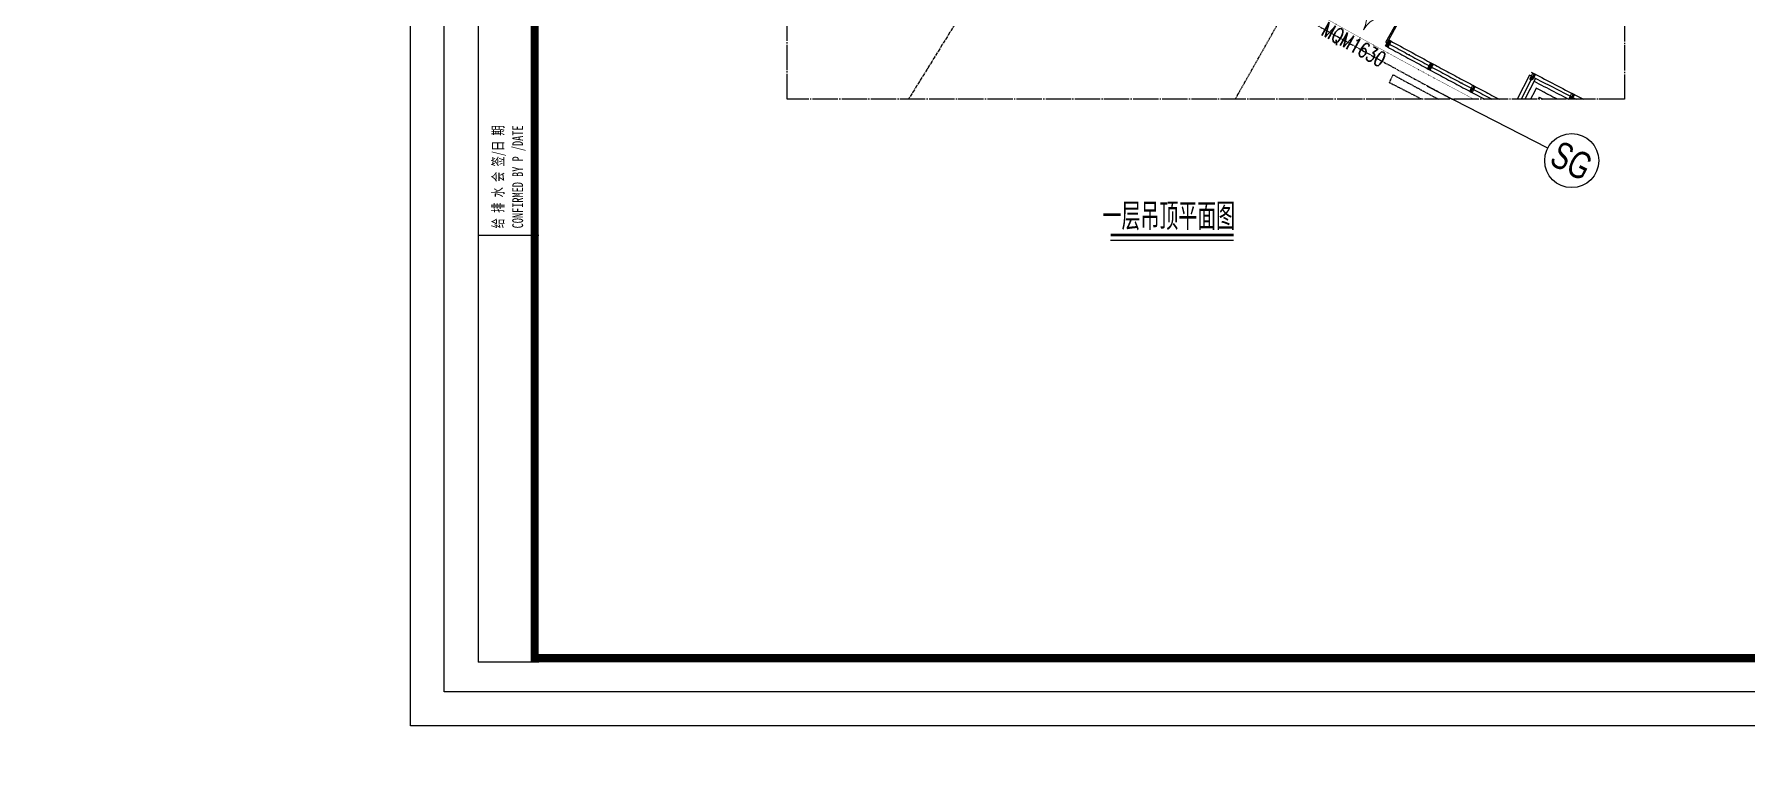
# Model space of a CAD drawing. Extents: x -8792 to 174344, y -43961 to 62816.
# Drawn here: x -8792 to 41900, y 349 to 21894 of the extents above; entities that cross this region are included whole.
import ezdxf
from ezdxf.enums import TextEntityAlignment as Align
from ezdxf.xclip import XClip

# ---------------------------------------------------------------- set-up
doc = ezdxf.new("R2010")
doc.units = 0
doc.header["$LTSCALE"] = 50
doc.header["$XCLIPFRAME"] = 0
for name, pattern in [('CENTER2', [28.575, 19.05, -3.175, 3.175, -3.175]), ('DASH', [0.35, 0.25, -0.1]), ('DOT2', [0.125, 0, -0.125]), ('JIS_08_15', [17.25, 15, -0.75, 0.75, -0.75])]:
    doc.linetypes.add(name, pattern=pattern)
for name, color, linetype in [('#分隔线', 1, 'JIS_08_15'), ('#幕墙线-平面', 7, 'Continuous'), ('#标注', 1, 'Continuous'), ('#轴线', 1, 'CENTER2'), ('1-WIN-1', 3, 'Continuous'), ('2017_11-sheet-L2$0$C-SHET-TTLB', 11, 'Continuous'), ('A-FLOR-OTLN', 4, 'DOT2'), ('A-GLASS', 140, 'Continuous'), ('A-STRS', 50, 'Continuous'), ('A-WALL-E', 7, 'Continuous'), ('C-SHET-SHBD', 11, 'Continuous'), ('C-SHET-TTLB', 11, 'Continuous'), ('DIM', 173, 'Continuous'), ('DIM_SYMB', 3, 'Continuous'), ('I—平面—文字', 40, 'Continuous'), ('L立面-细线', 5, 'Continuous'), ('TK', 7, 'Continuous'), ('WALL', 5, 'Continuous'), ('WINDOW', 5, 'Continuous'), ('WINDOW_TEXT', 7, 'Continuous'), ('WZ', 7, 'Continuous'), ('吊顶', 7, 'Continuous'), ('外轮廓', 6, 'Continuous'), ('建-消防-防火分区填充', 9, 'Continuous'), ('通-图框-文字', 4, 'Continuous')]:
    doc.layers.add(name, color=color, linetype=linetype)
doc.styles.add('2017_11-sheet-L2$0$SHEET-ECADI', font='', dxfattribs={"width": 0.7})
doc.styles.add('_TCH_WINDOW', font='SIMPLEX', dxfattribs={"height": 3.5, "bigfont": 'GBCBIG'})
doc.styles.add('JHZX', font='jrs.shx', dxfattribs={"width": 0.6, "bigfont": 'jhz.shx'})
doc.styles.add('XD-2008', font='xd-hzs.shx', dxfattribs={"width": 0.7, "bigfont": 'xd-hztxt.shx'})
doc.styles.add('XD2008', font='@1romans.shx', dxfattribs={"width": 0.7, "bigfont": '!hztxt.shx'})
doc.styles.add('图纸文字', font='txt.shx', dxfattribs={"width": 0.7, "bigfont": 'HZTXT.shx'})
doc.styles.add('幼圆', font='')
doc.styles.get('2017_11-sheet-L2$0$SHEET-ECADI').set_extended_font_data('SimHei')
doc.styles.get('幼圆').set_extended_font_data('YouYuan')

# ---------------------------------------------------------------- blocks, each defined once
blk = doc.blocks.new('A3文本框')
at = {"layer": 'Defpoints', "ltscale": 500}
blk.add_lwpolyline([(10, -10), (-420, -10), (-420, 297), (10, 297)], close=True, dxfattribs=at)
at = {"layer": 'C-SHET-SHBD', "style": 'XD2008', "width": 0.7}
for tag, height, p in [('子项名称', 4.5, (-37.49, 35.41)), ('图名', 4.5, (-37.49, 24.27)), ('比例', 3, (-56.3, 8.25)), ('MQJD-01', 3, (-13.24, 2.27))]:
    blk.add_attdef(tag, text='', height=height, dxfattribs=at).set_placement(p, align=Align.CENTER)
blk = doc.blocks.new('A$C99cbe334')
at = {"layer": 'A-STRS'}
for p, q in [((4746, -7923), (3583, -10190)), ((4819, -7913), (3625, -10240)), ((3801, -7985), (3920, -8046)), ((3945, -8059), (4066, -8121)), ((4438, -7975), (4661, -8089)), ((2842, -8217), (2451, -8979)), ((2916, -8205), (2493, -9028)), ((2779, -8472), (4113, -9157)), ((2916, -8205), (4250, -8890)), ((3415, -8125), (4387, -8623)), ((4100, -8139), (4524, -8356)), ((-1490, -10247), (2451, -8979)), ((-1471, -10304), (2493, -9028)), ((2241, -9109), (2682, -10480)), ((2505, -9006), (3839, -9691)), ((2642, -8739), (3976, -9424)), ((813, -9569), (1254, -10940)), ((1099, -9477), (1540, -10848)), ((1384, -9385), (1826, -10756)), ((1670, -9293), (2111, -10664)), ((1956, -9201), (2397, -10572)), ((-900, -10120), (-459, -11491)), ((-615, -10028), (-174, -11399)), ((-329, -9936), (112, -11307)), ((-43, -9844), (398, -11215)), ((242, -9753), (683, -11123)), ((528, -9661), (969, -11031)), ((528, -9661), (969, -11031)), ((-1490, -10247), (-1030, -11675)), ((-1186, -10212), (-745, -11583)), ((-1030, -11675), (3583, -10190)), ((-1012, -11732), (3625, -10240)), ((-1030, -11675), (-1012, -11732))]:
    blk.add_line(p, q, dxfattribs=at)
at = {"layer": 'DIM_SYMB'}
blk.add_lwpolyline([(2842, -8217), (3751, -8070), (3814, -7741), (4024, -8345), (4084, -8016), (4993, -7870)], dxfattribs=at)
blk.add_lwpolyline([(-1260, -10961, 0, 0, 0), (3057, -9572, 0, 0, 0), (3583, -8548, 0, 120, 0), (3405, -8894, 0, 0, 0)], format="xyseb", dxfattribs=at)
at = {"layer": '外轮廓', "color": 3, "linetype": 'DASH', "ltscale": 2}
for p, q in [((2170, -3087), (2054, -3313)), ((2054, -3313), (6111, -5394)), ((1315, -4754), (-986, -9238)), ((1315, -4754), (3930, -6096)), ((6111, -5394), (4828, -7896)), ((3930, -6096), (2856, -8190)), ((-986, -9238), (3195, -11384))]:
    blk.add_line(p, q, dxfattribs=at)
blk.add_arc((103835, 184084), 213000, 241.4908, 242.75517, dxfattribs=at)
at = {"layer": 'I—平面—文字', "style": '幼圆'}
for s, rotation, p in [('上', 328.2308, (-1891, -10942)), ('上', 328.3115, (-1878, -10944)), ('38步', 328.2308, (-2235, -11550)), ('38步', 328.3115, (-2221, -11552))]:
    blk.add_text(s, height=350, rotation=rotation, dxfattribs=at).set_placement(p)
blk = doc.blocks.new('$DorLib2D$00000002')
at = {"layer": '1-WIN-1'}
for p, q in [((-0.5, 0), (-0.5, 0.4875)), ((-0.475, 0.4875), (-0.5, 0.4875)), ((-0.475, 0), (-0.475, 0.4875)), ((0.475, 0), (0.475, 0.4875)), ((0.475, 0.4875), (0.5, 0.4875)), ((0.5, 0), (0.5, 0.4875)), ((-0.5, 0), (-0.475, 0)), ((0.5, 0), (0.475, 0))]:
    blk.add_line(p, q, dxfattribs=at)
at = {"layer": '1-WIN-1', "lineweight": 13}
for centre, start, end in [((-0.4875, 0), 0, 88.53072), ((0.4875, 0), 91.46928, 180)]:
    blk.add_arc(centre, 0.4875, start, end, dxfattribs=at)
blk = doc.blocks.new('A$Cbd8d7c8c')
at = {"color": 8}
for p, q in [((51450, -56673), (51616, -56536)), ((51581, -56516), (51485, -56692)), ((52694, -57351), (52859, -57213)), ((52824, -57194), (52729, -57370)), ((55723, -57658), (55886, -57517)), ((55850, -57499), (55758, -57676)), ((53943, -58019), (54107, -57880)), ((54072, -57861), (53978, -58038)), ((56877, -58257), (57040, -58116)), ((57004, -58097), (56912, -58275))]:
    blk.add_line(p, q, dxfattribs=at)
for points in [[(51546, -56497), (51616, -56536), (51520, -56711), (51450, -56673)], [(52789, -57175), (52859, -57213), (52764, -57389), (52694, -57351)], [(55814, -57480), (55886, -57517), (55794, -57695), (55723, -57658)], [(54037, -57842), (54107, -57880), (54014, -58056), (53943, -58019)], [(56968, -58079), (57040, -58116), (56948, -58293), (56877, -58257)]]:
    blk.add_lwpolyline(points, close=True, dxfattribs=at)
at = {"layer": 'A-FLOR-OTLN', "color": 8}
blk.add_line((55911, -57925), (55385, -58948), dxfattribs=at)
blk.add_lwpolyline([(-22721, -15690), (-43719, -33393, 0.413756), (-43992, -36561, 0.189672), (122158, -126683, 0.414786), (124666, -124719), (133885, -48362, 0.379931), (116453, -23208, 0.236452)], format="xyb", dxfattribs=at)
for radius, start, end in [(212500, 233.99013, 242.47271), (211350, 242.47117, 251.70672)]:
    blk.add_arc((153596, 129495), radius, start, end, dxfattribs=at)
at = {"layer": 'A-GLASS', "color": 8}
for p, q in [((51546, -56498), (51449, -56673)), ((55714, -57545), (55235, -58475)), ((55802, -57591), (55278, -58610)), ((55891, -57637), (55321, -58745)), ((55891, -57637), (55714, -57545))]:
    blk.add_line(p, q, dxfattribs=at)
for radius, start, end in [(212350, 241.24714, 242.43204), (212250, 241.24725, 242.40489), (212150, 241.24735, 242.37772), (211000, 242.37566, 243.1433), (211100, 242.40298, 243.14338), (211200, 242.43028, 243.14347)]:
    blk.add_arc((153596, 129495), radius, start, end, dxfattribs=at)
at = {"layer": 'A-WALL-E'}
for p, q in [((55911, -57925), (55865, -58015)), ((56089, -58017), (55911, -57925)), ((56089, -58017), (56089, -58018))]:
    blk.add_line(p, q, dxfattribs=at)
at = {"layer": 'L立面-细线'}
blk.add_line((55847, -57723), (55321, -58745), dxfattribs=at)
at = {"layer": 'WALL', "color": 8}
for p, q in [((55865, -58015), (55385, -58948)), ((55997, -58196), (55562, -59040))]:
    blk.add_line(p, q, dxfattribs=at)
for radius, start in [(211550, 242.52561), (211350, 242.52539)]:
    blk.add_arc((153596, 129495), radius, start, 243.14185, dxfattribs=at)
at = {"layer": '吊顶', "const_width": 3}
blk.add_lwpolyline([(36525, -42886, 0.056654), (31390, -41079), (30859, -40958, -0.112536), (21289, -36344, -0.028917), (3039, -19971, 0.413532), (-634, -19953), (-31398, -50353, 0.414781), (-31416, -54033, 0.170492), (123964, -129415, 0.412564), (126841, -127143), (136318, -48656, 1.269195), (87077, -54393)], format="xyb", dxfattribs=at)
at = {"layer": '吊顶', "color": 8, "const_width": 3}
blk.add_lwpolyline([(80228, -65296, -0.038049), (51557, -51928)], format="xyb", dxfattribs=at)
at = {"layer": '外轮廓', "color": 8, "linetype": 'DASH', "ltscale": 2}
blk.add_lwpolyline([(34586, -47277), (26192, -59708, 0.019086), (40991, -68873), (48379, -55818)], format="xyb", dxfattribs=at)
at = {"layer": '建-消防-防火分区填充'}
for p in [(52154, -56944), (53713, -57784)]:
    blk.add_point(p, dxfattribs=at)
at = {"layer": 'A-STRS'}
blk.add_blockref('A$C99cbe334', (49502, -54443), dxfattribs=at)
at = {"layer": 'WINDOW', "color": 8}
ref = blk.add_blockref('$DorLib2D$00000002', (50798, -56198), dxfattribs=dict(at, xscale=1600, yscale=1600, zscale=1600, rotation=331.0312899936644))
ref.add_attrib('A', 'MQM1630', (49519, -56339), dxfattribs={"layer": 'WINDOW_TEXT', "color": 8, "ltscale": 10, "height": 446.2, "rotation": 331.0313, "style": '_TCH_WINDOW', "width": 0.705882})
blk = doc.blocks.new('*U6')
at = {"linetype": 'ByBlock'}
blk.add_line((20, 0), (0, 0), dxfattribs=at)
blk.add_circle((24, 0), 4, dxfattribs=at)
at = {"color": 2, "linetype": 'ByBlock', "style": 'JHZX', "width": 0.75}
blk.add_attdef('AXES', text='', height=4, dxfattribs=at).set_placement((24, 0), align=Align.MIDDLE_CENTER)
blk = doc.blocks.new('*U56')
blk.add_line((-8.56, -0.75), (9.63, -0.75))
at = {"const_width": 0.4}
blk.add_lwpolyline([(-8.56, 0), (9.63, 0)], dxfattribs=at)
at = {"layer": 'WZ', "color": 2, "style": '图纸文字', "width": 0.7}
blk.add_attdef('立面图', text='', height=4, dxfattribs=at).set_placement((0.06, 2.74), align=Align.MIDDLE_CENTER)
blk = doc.blocks.new('A$C80b62fe7')
at = {"layer": '#幕墙线-平面'}
for points in [[(-80806, 61500, 0.005574), (-77929, 58146, 0.004935), (-75320, 55231, 0.059294), (-39869, 24612, 0.058599), (1264, 3360, 0.058599)], [(-81572, 60857, 0.005574), (-78681, 57487, 0.004935), (-76058, 54557, 0.059294), (-40428, 23783, 0.058599), (912, 2424, 0.058599)], [(-83756, 59026, 0.005574), (-80823, 55607, 0.004935), (-78163, 52635, 0.059294), (-42023, 21421, 0.058599), (-92, -243, 0.058599)], [(-83557, 59193, 0.005574), (-80628, 55778, 0.004935), (-77971, 52810, 0.059294), (-41878, 21637, 0.058599), (0, 0, 0.058599)]]:
    blk.add_lwpolyline(points, format="xyb", dxfattribs=at)
blk = doc.blocks.new('A$C8c38d97e')
at = {"layer": '#幕墙线-平面', "color": 4, "ltscale": 10}
for points in [[(-151858, -127357, 0.005574), (-148981, -130711, 0.004935), (-146371, -133626, 0.059294), (-110920, -164245, 0.058599), (-69788, -185497, 0.058599)], [(-152624, -127999, 0.005574), (-149732, -131370, 0.004935), (-147110, -134300, 0.059294), (-111480, -165074, 0.058599), (-70140, -186433, 0.058599)], [(-154608, -129664, 0.005574), (-151679, -133078, 0.004935), (-149022, -136047, 0.059294), (-112929, -167220, 0.058599), (-71052, -188857, 0.058599)]]:
    blk.add_lwpolyline(points, format="xyb", dxfattribs=at)
at = {"layer": 'DIM', "color": 4, "ltscale": 10}
blk.add_blockref('A$C80b62fe7', (-71052, -188857), dxfattribs=at)
blk = doc.blocks.new('YREYTRTJHGJHGJ')
at = {"layer": '#标注', "ltscale": 300}
blk.add_blockref('A$C8c38d97e', (917729.6, 422226.7), dxfattribs=at)
blk = doc.blocks.new('华东院_土建2018EcadiA3_2021_06-sheet-L2$0$2014SHEET-L')
at = {"layer": '2017_11-sheet-L2$0$C-SHET-TTLB'}
for p, q in [((0, -45), (-9, -45)), ((0, -90), (-9, -90)), ((0, -135), (-9, -135)), ((0, -180), (-9, -180)), ((0, -225), (-9, -225))]:
    blk.add_line(p, q, dxfattribs=at)
at = {"layer": '2017_11-sheet-L2$0$C-SHET-TTLB', "style": '2017_11-sheet-L2$0$SHEET-ECADI', "width": 0.7}
for s, p in [('CONFIRMED BY A /DATE', (-2.33, -43.96)), ('建 筑 会 签/日 期', (-5.24, -43.96)), ('CONFIRMED BY S /DATE', (-2.33, -88.96)), ('结 构 会 签/日 期', (-5.24, -88.96)), ('CONFIRMED BY M /DATE', (-2.33, -133.96)), ('暖 动 会 签/日 期', (-5.24, -133.96)), ('CONFIRMED BY E /DATE', (-2.33, -178.96)), ('电 气 会 签/日 期', (-5.24, -178.96)), ('给 排 水 会 签/日 期', (-5.24, -223.96)), ('CONFIRMED BY P /DATE', (-2.33, -223.96))]:
    blk.add_text(s, height=1.6, rotation=90, dxfattribs=at).set_placement(p)
blk = doc.blocks.new('华东院_土建2018EcadiA3_2021_06-sheet-L2', base_point=(18.4, 410))
at = {"layer": '2017_11-sheet-L2$0$C-SHET-TTLB'}
blk.add_blockref('华东院_土建2018EcadiA3_2021_06-sheet-L2$0$2014SHEET-L', (19, 410.6), dxfattribs=at)
blk = doc.blocks.new('A$Ce60f285c')
at = {"layer": 'C-SHET-TTLB'}
for p in [(10, 297.6), (19, 9.42)]:
    blk.add_line(p, (10, 9.42), dxfattribs=at)
for points in [[(430, 307), (430, 0), (0, 0), (0, 307)], [(425, 302), (425, 5), (5, 5), (5, 302)]]:
    blk.add_lwpolyline(points, close=True, dxfattribs=at)
at = {"layer": 'C-SHET-TTLB', "const_width": 1.2}
blk.add_lwpolyline([(18.4, 297), (420, 297), (420, 10), (18.4, 10)], close=True, dxfattribs=at)
at = {"layer": 'C-SHET-TTLB'}
blk.add_blockref('华东院_土建2018EcadiA3_2021_06-sheet-L2', (18.4, 297), dxfattribs=at)
at = {"layer": 'C-SHET-SHBD', "style": 'XD2008', "width": 0.7}
for tag, p in [('审定人', (345.74, 128.4)), ('设总', (345.74, 118.19)), ('审核人', (345.74, 107.96)), ('专业负责人', (345.74, 97.75)), ('校对人', (345.74, 87.55)), ('设计人', (345.74, 77.64))]:
    blk.add_attdef(tag, p, '', height=2.8, dxfattribs=at)
for tag, p in [('工程编号', (368.42, 27.05)), ('阶段', (404.41, 27.05)), ('专业', (404.41, 19.69))]:
    blk.add_attdef(tag, text='', height=3.5, dxfattribs=at).set_placement(p, align=Align.MIDDLE_CENTER)
at = {"layer": 'C-SHET-SHBD', "style": 'XD2008', "width": 0.7, "flags": 1}
blk.add_attdef('日期', text='', height=3.5, dxfattribs=at).set_placement((368.42, 13.43), align=Align.MIDDLE_CENTER)
at = {"layer": '通-图框-文字', "style": 'XD-2008', "width": 0.7}
for tag, p in [('建设单位', (383.41, 70.61)), ('项目名称', (383.28, 58.43))]:
    blk.add_attdef(tag, text='', height=5, dxfattribs=at).set_placement(p, align=Align.MIDDLE_CENTER)
blk = doc.blocks.new('A$C6049850a')
at = {"ltscale": 10}
blk.add_blockref('A$Ce60f285c', (0, 0), dxfattribs=at)

msp = doc.modelspace()

# ---------------------------------------------------------------- linework, layer by layer
at = {"layer": '#分隔线'}
msp.add_lwpolyline([(13495.034, 50028.719), (38285.033, 50028.719), (38285.033, 19970.687), (13495.034, 19970.687)], close=True, dxfattribs=at)
at = {"layer": '#轴线', "ltscale": 0.1}
msp.add_line((30499.103, 41628.673), (17087.021, 19970.687), dxfattribs=at)
msp.add_arc((133353.828, 207719.687), 212800, 235.71940648, 241.91852849, dxfattribs=at)

# ---------------------------------------------------------------- block references
at = {"layer": '#标注'}
ref = msp.add_blockref('YREYTRTJHGJHGJ', (-766994.43, -250411.907), dxfattribs=dict(at, rotation=2.26207874639474))
XClip(ref).set_block_clipping_path([(790553.3850553273, 239365.612041783), (815332.0306575815, 238386.824614519), (816518.4351891705, 268421.4333664164), (791739.7895869162, 269400.2207936805)])
at = {"layer": '#标注', "xscale": 200, "yscale": 200, "zscale": 0.5, "rotation": 332.755823859539}
msp.add_blockref('*U6', (32450.933, 20347.74), dxfattribs=at).add_auto_attribs({'AXES': 'SG'})
at = {"layer": '#标注', "xscale": 200, "yscale": 200, "zscale": 200}
msp.add_blockref('*U56', (24782.012, 15949.131, 0), dxfattribs=at).add_auto_attribs({'立面图': '一层吊顶平面图'})
at = {"ltscale": 10, "xscale": 200, "yscale": 200, "zscale": 200}
msp.add_blockref('A$C6049850a', (2344.035, 1416.464), dxfattribs=at)
at = {"ltscale": 10}
ref = msp.add_blockref('A$Cbd8d7c8c', (-20242.468, 78224.561), dxfattribs=at)
XClip(ref).set_block_clipping_path([(33737.5024453482, -58253.8739175466), (58527.5008306247, -28195.842069268)])
ref = msp.add_blockref('A$Cbd8d7c8c', (22321.982, 94074.685), dxfattribs=at)
XClip(ref).set_block_clipping_path([(76291.0063025201, -72283.9918497168), (103268.9259821397, -47877.3086105986)])
at = {"layer": 'TK', "color": 0, "xscale": 200, "yscale": 200, "zscale": 200}
msp.add_blockref('A3文本框', (86344.035, 3416.464), dxfattribs=at)

doc.saveas('drawing.dxf')
